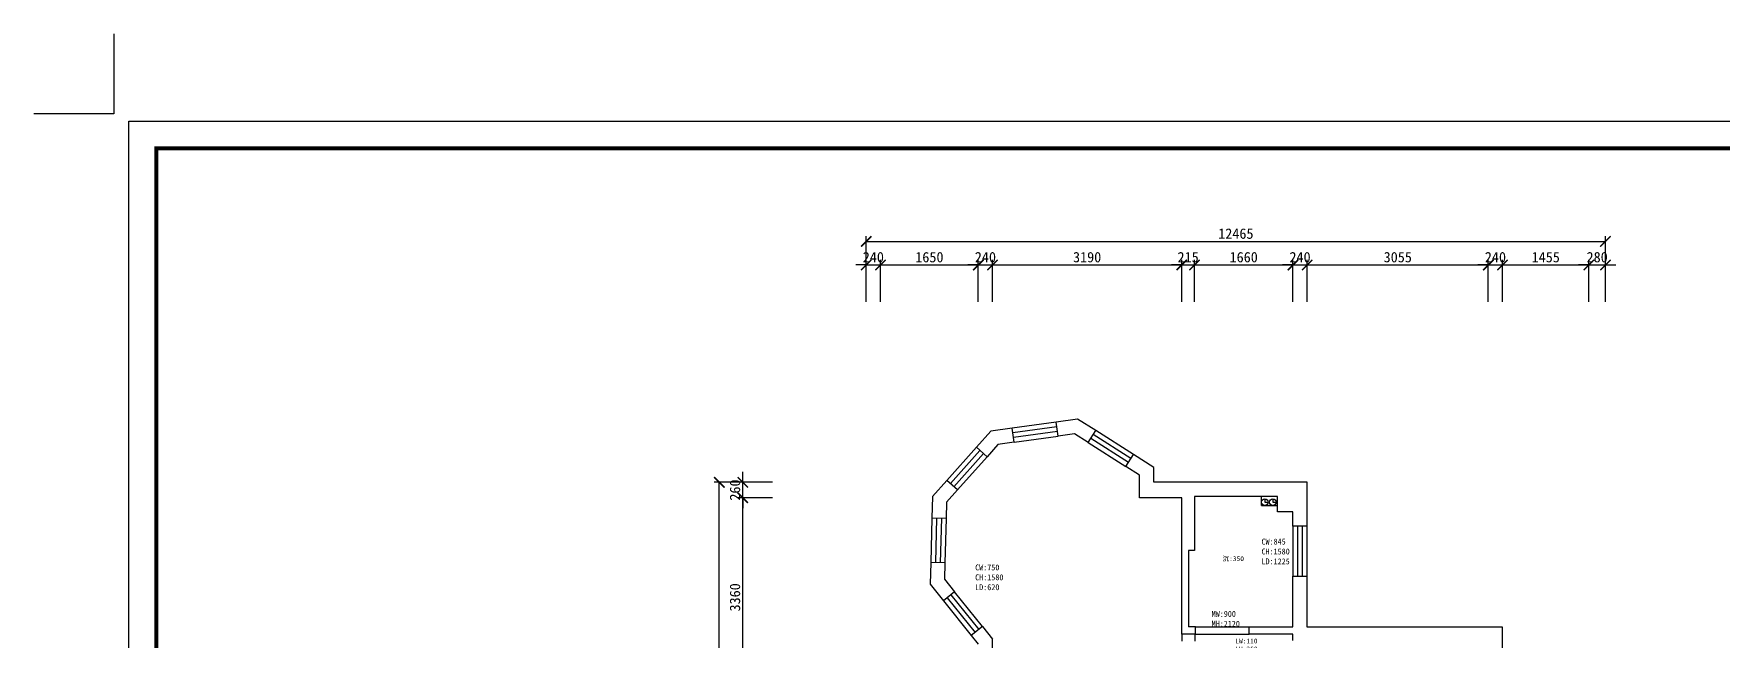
# Model space of a CAD drawing. Header units: millimetres. Extents: x -1705246 to 222838, y -3231245 to 126310.
# Drawn here: x -152361 to -123906, y 8661 to 18873 of the extents above; entities that cross this region are included whole.
import ezdxf

# ---------------------------------------------------------------- set-up
doc = ezdxf.new("R2010")
doc.units = ezdxf.units.MM
doc.header["$PDMODE"] = 35
doc.linetypes.add('ACAD_ISO03W100', pattern=[30, 12, -18])
doc.layers.add('0-01图框模板说明', color=2, linetype='Continuous')
doc.layers.add('0-02图框细线', color=136, linetype='Continuous')
doc.layers.add('Z not print', color=8, linetype='Continuous', plot=False)
doc.styles.get("Standard").update_dxf_attribs({"font": ''})
doc.styles.add('仿宋', font='')
doc.styles.get('Standard').set_extended_font_data('SimSun')
doc.styles.get('仿宋').set_extended_font_data('SimSun')
doc.dimstyles.new('ISO-25', dxfattribs={"dimscale": 70, "dimtxt": 2.5, "dimasz": 2.5, "dimexe": 1.25, "dimexo": 0.625, "dimtad": 1, "dimdec": 0, "dimtxsty": 'Standard', "dimblk": 'ARCHTICK', "dimcen": 2.5, "dimclrd": 251, "dimclre": 251, "dimclrt": 3, "dimadec": 0, "dimazin": 0, "dimtfac": 1, "dimtdec": 0, "dimtix": 1, "dimtmove": 2, "dimatfit": 3, "dimfxl": 1, "dimarcsym": 0})

# ---------------------------------------------------------------- blocks, each defined once
blk = doc.blocks.new('_ArchTick')
at = {"color": 0, "linetype": 'ByBlock', "const_width": 0.15}
blk.add_lwpolyline([(-0.5, -0.5), (0.5, 0.5)], dxfattribs=at)
blk = doc.blocks.new('*D105')
at = {"color": 251, "lineweight": -2}
for p, q in [((-139902, 11048), (-140492, 11048)), ((-140405, 7688), (-140405, 11048)), ((-139902, 7688), (-140492, 7688))]:
    blk.add_line(p, q, dxfattribs=at)
at = {"layer": 'Defpoints', "color": 0}
for p in [(-140405, 11048), (-139858, 11048), (-139858, 7688)]:
    blk.add_point(p, dxfattribs=at)
at = {"color": 251, "lineweight": -2, "xscale": 175, "yscale": 175, "zscale": 175}
for p, rotation in [((-140405, 11048), 90), ((-140405, 7688), 270)]:
    blk.add_blockref('_ArchTick', p, dxfattribs=dict(at, rotation=rotation))
at = {"color": 3, "insert": (-140536, 9368), "char_height": 175, "attachment_point": 5, "rotation": 90}
blk.add_mtext('3360', dxfattribs=at)
blk = doc.blocks.new('*D106')
at = {"color": 251, "lineweight": -2}
for p, q in [((-140405, 11308), (-140405, 11483)), ((-139902, 11308), (-140492, 11308)), ((-140405, 11048), (-140405, 11308)), ((-139902, 11048), (-140492, 11048)), ((-140405, 11048), (-140405, 10873))]:
    blk.add_line(p, q, dxfattribs=at)
at = {"layer": 'Defpoints', "color": 0}
for p in [(-140405, 11308), (-139858, 11308), (-139858, 11048)]:
    blk.add_point(p, dxfattribs=at)
at = {"color": 251, "lineweight": -2, "xscale": 175, "yscale": 175, "zscale": 175}
for p, rotation in [((-140405, 11308), 270), ((-140405, 11048), 90)]:
    blk.add_blockref('_ArchTick', p, dxfattribs=dict(at, rotation=rotation))
at = {"color": 3, "insert": (-140536, 11178), "char_height": 175, "attachment_point": 5, "rotation": 90}
blk.add_mtext('260', dxfattribs=at)
blk = doc.blocks.new('*D127')
at = {"color": 251, "lineweight": -2}
for p, q in [((-138324, 14973), (-138499, 14973)), ((-138324, 14353), (-138324, 15060)), ((-138324, 14973), (-138084, 14973)), ((-138084, 14353), (-138084, 15060)), ((-138084, 14973), (-137909, 14973))]:
    blk.add_line(p, q, dxfattribs=at)
at = {"layer": 'Defpoints', "color": 0}
for p in [(-138084, 14973), (-138324, 14309), (-138084, 14309)]:
    blk.add_point(p, dxfattribs=at)
at = {"color": 251, "lineweight": -2, "xscale": 175, "yscale": 175, "zscale": 175}
blk.add_blockref('_ArchTick', (-138324, 14973), dxfattribs=at)
at = {"color": 251, "lineweight": -2, "xscale": 175, "yscale": 175, "zscale": 175, "rotation": 180}
blk.add_blockref('_ArchTick', (-138084, 14973), dxfattribs=at)
at = {"color": 3, "insert": (-138204, 15104), "char_height": 175, "attachment_point": 5}
blk.add_mtext('240', dxfattribs=at)
blk = doc.blocks.new('*D128')
at = {"color": 251, "lineweight": -2}
for p, q in [((-138084, 14353), (-138084, 15060)), ((-138084, 14973), (-136434, 14973)), ((-136434, 14353), (-136434, 15060))]:
    blk.add_line(p, q, dxfattribs=at)
at = {"layer": 'Defpoints', "color": 0}
for p in [(-136434, 14973), (-138084, 14309), (-136434, 14309)]:
    blk.add_point(p, dxfattribs=at)
at = {"color": 251, "lineweight": -2, "xscale": 175, "yscale": 175, "zscale": 175, "rotation": 180}
blk.add_blockref('_ArchTick', (-138084, 14973), dxfattribs=at)
at = {"color": 251, "lineweight": -2, "xscale": 175, "yscale": 175, "zscale": 175}
blk.add_blockref('_ArchTick', (-136434, 14973), dxfattribs=at)
at = {"color": 3, "insert": (-137259, 15104), "char_height": 175, "attachment_point": 5}
blk.add_mtext('1650', dxfattribs=at)
blk = doc.blocks.new('*D129')
at = {"color": 251, "lineweight": -2}
for p, q in [((-136434, 14973), (-136609, 14973)), ((-136434, 14353), (-136434, 15060)), ((-136434, 14973), (-136194, 14973)), ((-136194, 14353), (-136194, 15060)), ((-136194, 14973), (-136019, 14973))]:
    blk.add_line(p, q, dxfattribs=at)
at = {"layer": 'Defpoints', "color": 0}
for p in [(-136194, 14973), (-136434, 14309), (-136194, 14309)]:
    blk.add_point(p, dxfattribs=at)
at = {"color": 251, "lineweight": -2, "xscale": 175, "yscale": 175, "zscale": 175}
blk.add_blockref('_ArchTick', (-136434, 14973), dxfattribs=at)
at = {"color": 251, "lineweight": -2, "xscale": 175, "yscale": 175, "zscale": 175, "rotation": 180}
blk.add_blockref('_ArchTick', (-136194, 14973), dxfattribs=at)
at = {"color": 3, "insert": (-136314, 15104), "char_height": 175, "attachment_point": 5}
blk.add_mtext('240', dxfattribs=at)
blk = doc.blocks.new('*D130')
at = {"color": 251, "lineweight": -2}
for p, q in [((-136194, 14353), (-136194, 15060)), ((-136194, 14973), (-133004, 14973)), ((-133004, 14353), (-133004, 15060))]:
    blk.add_line(p, q, dxfattribs=at)
at = {"layer": 'Defpoints', "color": 0}
for p in [(-133004, 14973), (-136194, 14309), (-133004, 14309)]:
    blk.add_point(p, dxfattribs=at)
at = {"color": 251, "lineweight": -2, "xscale": 175, "yscale": 175, "zscale": 175, "rotation": 180}
blk.add_blockref('_ArchTick', (-136194, 14973), dxfattribs=at)
at = {"color": 251, "lineweight": -2, "xscale": 175, "yscale": 175, "zscale": 175}
blk.add_blockref('_ArchTick', (-133004, 14973), dxfattribs=at)
at = {"color": 3, "insert": (-134599, 15104), "char_height": 175, "attachment_point": 5}
blk.add_mtext('3190', dxfattribs=at)
blk = doc.blocks.new('*D131')
at = {"color": 251, "lineweight": -2}
for p, q in [((-133004, 14973), (-133179, 14973)), ((-133004, 14353), (-133004, 15060)), ((-133004, 14973), (-132789, 14973)), ((-132789, 14353), (-132789, 15060)), ((-132789, 14973), (-132614, 14973))]:
    blk.add_line(p, q, dxfattribs=at)
at = {"layer": 'Defpoints', "color": 0}
for p in [(-132789, 14973), (-133004, 14309), (-132789, 14309)]:
    blk.add_point(p, dxfattribs=at)
at = {"color": 251, "lineweight": -2, "xscale": 175, "yscale": 175, "zscale": 175}
blk.add_blockref('_ArchTick', (-133004, 14973), dxfattribs=at)
at = {"color": 251, "lineweight": -2, "xscale": 175, "yscale": 175, "zscale": 175, "rotation": 180}
blk.add_blockref('_ArchTick', (-132789, 14973), dxfattribs=at)
at = {"color": 3, "insert": (-132896, 15104), "char_height": 175, "attachment_point": 5}
blk.add_mtext('215', dxfattribs=at)
blk = doc.blocks.new('*D132')
at = {"color": 251, "lineweight": -2}
for p, q in [((-132789, 14353), (-132789, 15060)), ((-132789, 14973), (-131129, 14973)), ((-131129, 14353), (-131129, 15060))]:
    blk.add_line(p, q, dxfattribs=at)
at = {"layer": 'Defpoints', "color": 0}
for p in [(-131129, 14973), (-132789, 14309), (-131129, 14309)]:
    blk.add_point(p, dxfattribs=at)
at = {"color": 251, "lineweight": -2, "xscale": 175, "yscale": 175, "zscale": 175, "rotation": 180}
blk.add_blockref('_ArchTick', (-132789, 14973), dxfattribs=at)
at = {"color": 251, "lineweight": -2, "xscale": 175, "yscale": 175, "zscale": 175}
blk.add_blockref('_ArchTick', (-131129, 14973), dxfattribs=at)
at = {"color": 3, "insert": (-131959, 15104), "char_height": 175, "attachment_point": 5}
blk.add_mtext('1660', dxfattribs=at)
blk = doc.blocks.new('*D133')
at = {"color": 251, "lineweight": -2}
for p, q in [((-131129, 14973), (-131304, 14973)), ((-131129, 14353), (-131129, 15060)), ((-131129, 14973), (-130889, 14973)), ((-130889, 14353), (-130889, 15060)), ((-130889, 14973), (-130714, 14973))]:
    blk.add_line(p, q, dxfattribs=at)
at = {"layer": 'Defpoints', "color": 0}
for p in [(-130889, 14973), (-131129, 14309), (-130889, 14309)]:
    blk.add_point(p, dxfattribs=at)
at = {"color": 251, "lineweight": -2, "xscale": 175, "yscale": 175, "zscale": 175}
blk.add_blockref('_ArchTick', (-131129, 14973), dxfattribs=at)
at = {"color": 251, "lineweight": -2, "xscale": 175, "yscale": 175, "zscale": 175, "rotation": 180}
blk.add_blockref('_ArchTick', (-130889, 14973), dxfattribs=at)
at = {"color": 3, "insert": (-131009, 15104), "char_height": 175, "attachment_point": 5}
blk.add_mtext('240', dxfattribs=at)
blk = doc.blocks.new('*D134')
at = {"color": 251, "lineweight": -2}
for p, q in [((-130889, 14353), (-130889, 15060)), ((-130889, 14973), (-127834, 14973)), ((-127834, 14353), (-127834, 15060))]:
    blk.add_line(p, q, dxfattribs=at)
at = {"layer": 'Defpoints', "color": 0}
for p in [(-127834, 14973), (-130889, 14309), (-127834, 14309)]:
    blk.add_point(p, dxfattribs=at)
at = {"color": 251, "lineweight": -2, "xscale": 175, "yscale": 175, "zscale": 175, "rotation": 180}
blk.add_blockref('_ArchTick', (-130889, 14973), dxfattribs=at)
at = {"color": 251, "lineweight": -2, "xscale": 175, "yscale": 175, "zscale": 175}
blk.add_blockref('_ArchTick', (-127834, 14973), dxfattribs=at)
at = {"color": 3, "insert": (-129361, 15104), "char_height": 175, "attachment_point": 5}
blk.add_mtext('3055', dxfattribs=at)
blk = doc.blocks.new('*D135')
at = {"color": 251, "lineweight": -2}
for p, q in [((-127834, 14973), (-128009, 14973)), ((-127834, 14353), (-127834, 15060)), ((-127834, 14973), (-127594, 14973)), ((-127594, 14353), (-127594, 15060)), ((-127594, 14973), (-127419, 14973))]:
    blk.add_line(p, q, dxfattribs=at)
at = {"layer": 'Defpoints', "color": 0}
for p in [(-127594, 14973), (-127834, 14309), (-127594, 14309)]:
    blk.add_point(p, dxfattribs=at)
at = {"color": 251, "lineweight": -2, "xscale": 175, "yscale": 175, "zscale": 175}
blk.add_blockref('_ArchTick', (-127834, 14973), dxfattribs=at)
at = {"color": 251, "lineweight": -2, "xscale": 175, "yscale": 175, "zscale": 175, "rotation": 180}
blk.add_blockref('_ArchTick', (-127594, 14973), dxfattribs=at)
at = {"color": 3, "insert": (-127714, 15104), "char_height": 175, "attachment_point": 5}
blk.add_mtext('240', dxfattribs=at)
blk = doc.blocks.new('*D136')
at = {"color": 251, "lineweight": -2}
for p, q in [((-127594, 14353), (-127594, 15060)), ((-127594, 14973), (-126139, 14973)), ((-126139, 14353), (-126139, 15060))]:
    blk.add_line(p, q, dxfattribs=at)
at = {"layer": 'Defpoints', "color": 0}
for p in [(-126139, 14973), (-127594, 14309), (-126139, 14309)]:
    blk.add_point(p, dxfattribs=at)
at = {"color": 251, "lineweight": -2, "xscale": 175, "yscale": 175, "zscale": 175, "rotation": 180}
blk.add_blockref('_ArchTick', (-127594, 14973), dxfattribs=at)
at = {"color": 251, "lineweight": -2, "xscale": 175, "yscale": 175, "zscale": 175}
blk.add_blockref('_ArchTick', (-126139, 14973), dxfattribs=at)
at = {"color": 3, "insert": (-126866, 15104), "char_height": 175, "attachment_point": 5}
blk.add_mtext('1455', dxfattribs=at)
blk = doc.blocks.new('*D137')
at = {"color": 251, "lineweight": -2}
for p, q in [((-126139, 14973), (-126314, 14973)), ((-126139, 14353), (-126139, 15060)), ((-126139, 14973), (-125859, 14973)), ((-125859, 14353), (-125859, 15060)), ((-125859, 14973), (-125684, 14973))]:
    blk.add_line(p, q, dxfattribs=at)
at = {"layer": 'Defpoints', "color": 0}
for p in [(-125859, 14973), (-126139, 14309), (-125859, 14309)]:
    blk.add_point(p, dxfattribs=at)
at = {"color": 251, "lineweight": -2, "xscale": 175, "yscale": 175, "zscale": 175}
blk.add_blockref('_ArchTick', (-126139, 14973), dxfattribs=at)
at = {"color": 251, "lineweight": -2, "xscale": 175, "yscale": 175, "zscale": 175, "rotation": 180}
blk.add_blockref('_ArchTick', (-125859, 14973), dxfattribs=at)
at = {"color": 3, "insert": (-125999, 15104), "char_height": 175, "attachment_point": 5}
blk.add_mtext('280', dxfattribs=at)
blk = doc.blocks.new('*D325')
at = {"color": 251, "lineweight": -2}
for p, q in [((-140449, 11308), (-140889, 11308)), ((-140801, -3052), (-140801, 11308)), ((-140449, -3052), (-140889, -3052))]:
    blk.add_line(p, q, dxfattribs=at)
at = {"layer": 'Defpoints', "color": 0}
for p in [(-140801, 11308), (-140405, 11308), (-140405, -3052)]:
    blk.add_point(p, dxfattribs=at)
at = {"color": 251, "lineweight": -2, "xscale": 175, "yscale": 175, "zscale": 175}
for p, rotation in [((-140801, 11308), 90), ((-140801, -3052), 270)]:
    blk.add_blockref('_ArchTick', p, dxfattribs=dict(at, rotation=rotation))
at = {"color": 3, "insert": (-140933, 4128), "char_height": 175, "attachment_point": 5, "rotation": 90}
blk.add_mtext('14360', dxfattribs=at)
blk = doc.blocks.new('*D326')
at = {"color": 251, "lineweight": -2}
for p, q in [((-138324, 15017), (-138324, 15457)), ((-138324, 15370), (-125859, 15370)), ((-125859, 15017), (-125859, 15457))]:
    blk.add_line(p, q, dxfattribs=at)
at = {"layer": 'Defpoints', "color": 0}
for p in [(-125859, 15370), (-138324, 14973), (-125859, 14973)]:
    blk.add_point(p, dxfattribs=at)
at = {"color": 251, "lineweight": -2, "xscale": 175, "yscale": 175, "zscale": 175, "rotation": 180}
blk.add_blockref('_ArchTick', (-138324, 15370), dxfattribs=at)
at = {"color": 251, "lineweight": -2, "xscale": 175, "yscale": 175, "zscale": 175}
blk.add_blockref('_ArchTick', (-125859, 15370), dxfattribs=at)
at = {"color": 3, "insert": (-132091, 15501), "char_height": 175, "attachment_point": 5}
blk.add_mtext('12465', dxfattribs=at)

msp = doc.modelspace()

# ---------------------------------------------------------------- linework, layer by layer
at = {"color": 250}
for p, q in [((-135119.7, 12324), (-135862.6, 12220.5)), ((-135829.5, 11982.8), (-135086.6, 12086.3)), ((-134580.5, 11976.7), (-133946.9, 11575.4)), ((-133818.5, 11778.1), (-134452, 12179.5)), ((-136465.4, 11899.1), (-136965.2, 11339.8)), ((-136286.4, 11739.1), (-136786.2, 11179.9)), ((-137217.2, 10704.8), (-137236.8, 9955.1)), ((-136977.2, 10698.5), (-136996.9, 9948.8)), ((-131128.9, 10567.8), (-131128.9, 9722.8)), ((-130888.9, 9722.8), (-130888.9, 10567.8)), ((-136364.6, 8874.6), (-136833.5, 9459.9)), ((-137020.8, 9309.9), (-136551.9, 8724.5)), ((-132768.9, 8872.8), (-131868.9, 8872.8)), ((-132768.9, 8747.8), (-131868.9, 8747.8))]:
    msp.add_line(p, q, dxfattribs=at)
at = {"color": 1}
for p, q in [((-135108.7, 12244.8), (-135851.5, 12141.3)), ((-135097.7, 12165.5), (-135840.5, 12062.1)), ((-133904.1, 11642.9), (-134537.6, 12044.3)), ((-133861.3, 11710.5), (-134494.8, 12111.9)), ((-136405.7, 11845.8), (-136905.5, 11286.5)), ((-136346.1, 11792.4), (-136845.9, 11233.2)), ((-137137.2, 10702.7), (-137156.9, 9953)), ((-137057.2, 10700.6), (-137076.9, 9950.9)), ((-131048.9, 9722.8), (-131048.9, 10567.8)), ((-130968.9, 9722.8), (-130968.9, 10567.8)), ((-136895.9, 9409.9), (-136427, 8824.5)), ((-136958.3, 9359.9), (-136489.5, 8774.5))]:
    msp.add_line(p, q, dxfattribs=at)
for p, q in [((-134759.4, 12374.2), (-135119.7, 12324)), ((-135086.6, 12086.3), (-135119.7, 12324)), ((-134452, 12179.5), (-134759.4, 12374.2)), ((-136222.9, 12170.4), (-136465.4, 11899.1)), ((-135862.6, 12220.5), (-136222.9, 12170.4)), ((-135829.5, 11982.8), (-136102.7, 11944.8)), ((-135829.5, 11982.8), (-135862.6, 12220.5)), ((-134813.5, 12124.3), (-135086.6, 12086.3)), ((-134580.5, 11976.7), (-134813.5, 12124.3)), ((-134580.5, 11976.7), (-134452, 12179.5)), ((-136286.4, 11739.1), (-136465.4, 11899.1)), ((-136102.7, 11944.8), (-136286.4, 11739.1)), ((-133946.9, 11575.4), (-133818.5, 11778.1)), ((-133473.9, 11559.8), (-133818.5, 11778.1)), ((-133713.9, 11427.8), (-133946.9, 11575.4)), ((-133713.9, 11047.8), (-133713.9, 11427.8)), ((-133473.9, 11307.8), (-133473.9, 11559.8)), ((-136965.2, 11339.8), (-137207.6, 11068.5)), ((-136786.2, 11179.9), (-136970, 10974.3)), ((-136786.2, 11179.9), (-136965.2, 11339.8)), ((-130888.9, 11307.8), (-133473.9, 11307.8)), ((-130888.9, 10567.8), (-130888.9, 11307.8)), ((-137207.6, 11068.5), (-137217.2, 10704.8)), ((-136970, 10974.3), (-136977.2, 10698.5)), ((-133003.9, 11047.8), (-133713.9, 11047.8)), ((-133003.9, 8747.8), (-133003.9, 11047.8)), ((-131388.9, 11067.8), (-132788.9, 11067.8)), ((-132788.9, 11067.8), (-132788.9, 10157.8)), ((-131658.9, 10917.8), (-131658.9, 11067.8)), ((-131658.9, 10917.8), (-131388.9, 10917.8)), ((-131388.9, 10807.8), (-131388.9, 11067.8)), ((-136977.2, 10698.5), (-137217.2, 10704.8)), ((-131128.9, 10807.8), (-131388.9, 10807.8)), ((-131128.9, 10567.8), (-131128.9, 10807.8)), ((-130888.9, 10567.8), (-131128.9, 10567.8)), ((-132788.9, 10157.8), (-132888.9, 10157.8)), ((-132888.9, 10157.8), (-132888.9, 8872.8)), ((-137236.8, 9955.1), (-137246.4, 9591.6)), ((-136996.9, 9948.8), (-137236.8, 9955.1)), ((-136996.9, 9948.8), (-137004.2, 9673.1)), ((-131128.9, 8872.8), (-131128.9, 9722.8)), ((-131128.9, 9722.8), (-130888.9, 9722.8)), ((-130888.9, 8867.8), (-130888.9, 9722.8)), ((-137246.4, 9591.6), (-137020.8, 9309.9)), ((-136833.5, 9459.9), (-137020.8, 9309.9)), ((-137004.2, 9673.1), (-136833.5, 9459.9)), ((-136364.6, 8874.6), (-136551.9, 8724.5)), ((-136364.6, 8874.6), (-136193.9, 8661.4)), ((-132768.9, 8872.8), (-132888.9, 8872.8)), ((-132768.9, 8747.8), (-132768.9, 8872.8)), ((-131868.9, 8747.8), (-131868.9, 8872.8)), ((-131868.9, 8872.8), (-131128.9, 8872.8)), ((-127593.9, 8867.8), (-130888.9, 8867.8)), ((-127593.9, 8117.8), (-127593.9, 8867.8)), ((-136551.9, 8724.5), (-136433.9, 8577.2)), ((-136193.9, 7687.8), (-136193.9, 8661.4)), ((-132768.9, 8747.8), (-133003.9, 8747.8)), ((-131128.9, 8747.8), (-131868.9, 8747.8)), ((-131128.9, 8637.8), (-131128.9, 8747.8))]:
    msp.add_line(p, q)
at = {"color": 1, "linetype": 'ACAD_ISO03W100', "ltscale": 10}
for p, q in [((-133003.9, 8747.8), (-133003.9, 7687.8)), ((-132783.9, 8747.8), (-132783.9, 7687.8))]:
    msp.add_line(p, q, dxfattribs=at)
at = {"color": 250}
for points in [[(-131603.9, 11027.8), (-131603.9, 10972.8), (-131548.9, 10972.8)], [(-131468.7, 11027.8), (-131468.7, 10972.8), (-131413.7, 10972.8)]]:
    msp.add_lwpolyline(points, dxfattribs=at)
at = {"color": 8}
for centre in [(-131603.9, 10972.8), (-131468.7, 10972.8)]:
    msp.add_circle(centre, 55, dxfattribs=at)
at = {"layer": '0-01图框模板说明', "color": 2, "const_width": 66.9}
msp.add_lwpolyline([(-112410.9, 16938.4), (-112410.9, -9580.4), (-150294.9, -9580.4), (-150294.9, 16938.4)], close=True, dxfattribs=at)
at = {"layer": '0-02图框细线'}
msp.add_lwpolyline([(-111948.9, 17400.4), (-111948.9, -10042.4), (-150756.9, -10042.4), (-150756.9, 17400.4)], close=True, dxfattribs=at)
at = {"layer": 'Z not print', "color": 5}
msp.add_lwpolyline([(-151012, 18872.5), (-151012, 17523.1), (-152361.4, 17523.1)], dxfattribs=at)

# ---------------------------------------------------------------- texts
at = {"width": 639.243, "attachment_point": 1, "style": '仿宋'}
for s, insert, char_height in [('CW:845\\PCH:1580\\PLD:1225', (-131658.4, 10358.3), 100), ('沉:350', (-132316.2, 10060.5), 80), ('CW:750\\PCH:1580\\PLD:620', (-136486.8, 9922.8), 100), ('MW:900\\PMH:2120', (-132499.1, 9139.4), 100), ('LW:110\\PLH:360', (-132100.9, 8672.1), 80)]:
    msp.add_mtext(s, dxfattribs=dict(at, insert=insert, char_height=char_height))

# ---------------------------------------------------------------- dimensions: what is measured, and where the dimension line sits
at = {"color": 0}
dim = msp.add_linear_dim(base=(-125858.9, 15369.7), p1=(-138323.9, 14972.8), p2=(-125858.9, 14972.8), dimstyle='ISO-25', dxfattribs=at)
dim.commit()
dim.dimension.update_dxf_attribs({"geometry": '*D326', "text_midpoint": (-132091.4, 15501)})
for base, p1, p2, picture, middle in [((-138083.9, 14972.8), (-138323.9, 14309), (-138083.9, 14309), '*D127', (-138203.9, 15104.1)), ((-136433.9, 14972.8), (-138083.9, 14309), (-136433.9, 14309), '*D128', (-137258.9, 15104.1)), ((-136193.9, 14972.8), (-136433.9, 14309), (-136193.9, 14309), '*D129', (-136313.9, 15104.1)), ((-133003.9, 14972.8), (-136193.9, 14309), (-133003.9, 14309), '*D130', (-134598.9, 15104.1)), ((-132788.9, 14972.8), (-133003.9, 14309), (-132788.9, 14309), '*D131', (-132896.4, 15104.1)), ((-131128.9, 14972.8), (-132788.9, 14309), (-131128.9, 14309), '*D132', (-131958.9, 15104.1)), ((-130888.9, 14972.8), (-131128.9, 14309), (-130888.9, 14309), '*D133', (-131008.9, 15104.1)), ((-127833.9, 14972.8), (-130888.9, 14309), (-127833.9, 14309), '*D134', (-129361.4, 15104.1)), ((-127593.9, 14972.8), (-127833.9, 14309), (-127593.9, 14309), '*D135', (-127713.9, 15104.1)), ((-126138.9, 14972.8), (-127593.9, 14309), (-126138.9, 14309), '*D136', (-126866.4, 15104.1)), ((-125858.9, 14972.8), (-126138.9, 14309), (-125858.9, 14309), '*D137', (-125998.9, 15104.1))]:
    dim = msp.add_linear_dim(base=base, p1=p1, p2=p2, dimstyle='ISO-25')
    dim.commit()
    dim.dimension.update_dxf_attribs({"geometry": picture, "text_midpoint": middle})
dim = msp.add_linear_dim(base=(-140801.5, 11307.8), p1=(-140404.9, -3052.2), p2=(-140404.9, 11307.8), angle=90, dimstyle='ISO-25', dxfattribs=at)
dim.commit()
dim.dimension.update_dxf_attribs({"geometry": '*D325', "text_midpoint": (-140932.7, 4127.8)})
for base, p1, p2, picture, middle in [((-140404.9, 11307.8), (-139857.9, 11047.8), (-139857.9, 11307.8), '*D106', (-140536.2, 11177.8)), ((-140404.9, 11047.8), (-139857.9, 7687.8), (-139857.9, 11047.8), '*D105', (-140536.2, 9367.8))]:
    dim = msp.add_linear_dim(base=base, p1=p1, p2=p2, angle=270, dimstyle='ISO-25')
    dim.commit()
    dim.dimension.update_dxf_attribs({"geometry": picture, "text_midpoint": middle})

doc.saveas('drawing.dxf')
